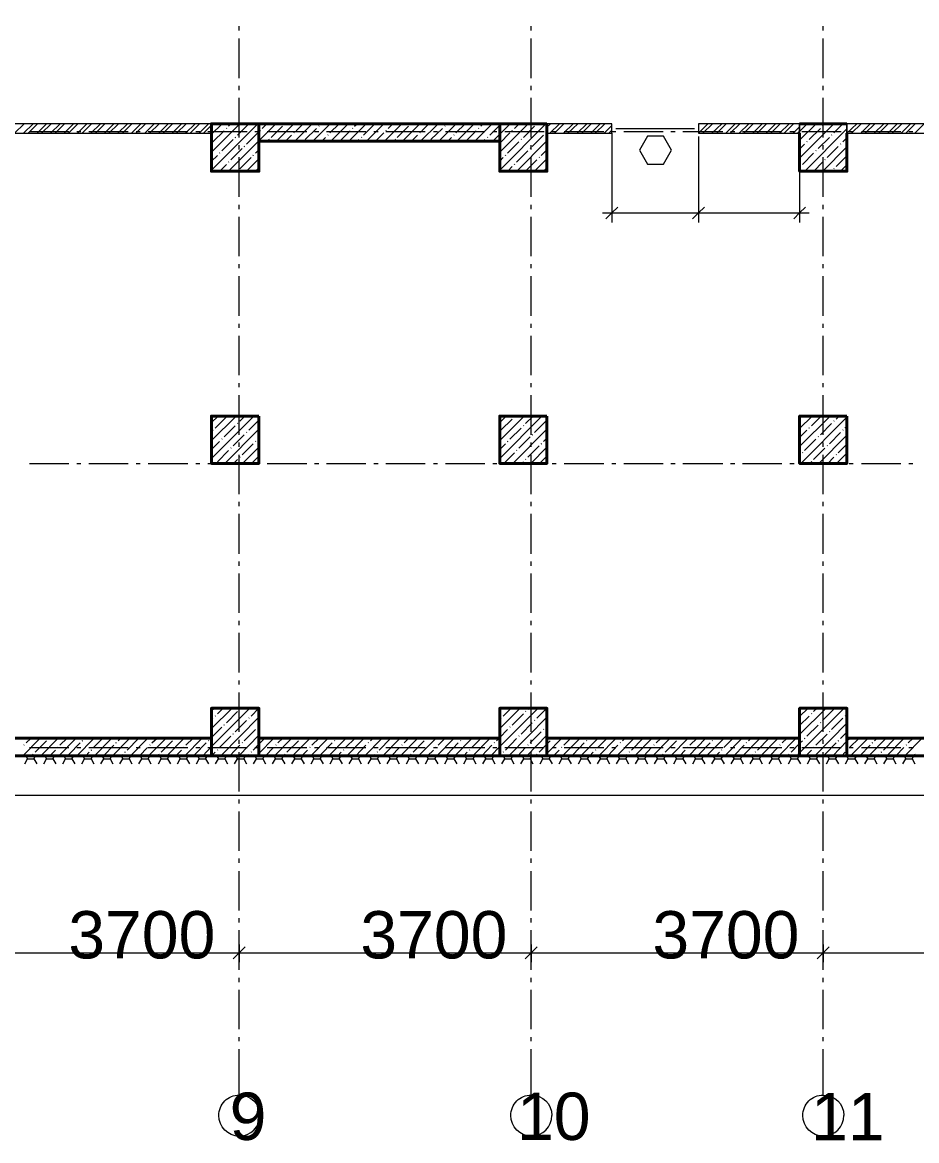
# Model space of a CAD drawing. Header units: millimetres. Extents: x -213547 to 415037, y -3642 to 106956.
# Drawn here: x -183725 to -172386, y 267 to 14438 of the extents above; entities that cross this region are included whole.
import ezdxf

# ---------------------------------------------------------------- set-up
doc = ezdxf.new("R2010")
doc.units = ezdxf.units.MM
doc.styles.get("Standard").update_dxf_attribs({"font": 'arial.ttf'})

msp = doc.modelspace()

# ---------------------------------------------------------------- linework, layer by layer
at = {"lineweight": 9}
for points in [[(-168384.7, 28983), (-168384.7, 29385.5), (-172769.4, 29385.5), (-172769.4, 32867.8), (-207511.6, 32867.8), (-207511.6, 4645.2), (-168384.7, 4645.2), (-168384.7, 5043.4)], [(-180975.2, 14333.7), (-180975.2, 14388.8)], [(-177272.6, 14333.7), (-177272.6, 14388.8)], [(-173570, 14333.7), (-173570, 14388.8)], [(-180975.2, 13732.2), (-180975.2, 14232.1)], [(-177272.6, 13732.2), (-177272.6, 14232.1)], [(-173570, 13732.2), (-173570, 14232.1)], [(-180975.2, 13579.7), (-180975.2, 13634.8)], [(-177272.6, 13579.7), (-177272.6, 13634.8)], [(-173570, 13579.7), (-173570, 13634.8)], [(-180975.2, 12978.1), (-180975.2, 13482.2)], [(-177272.6, 12978.1), (-177272.6, 13482.2)], [(-173570, 12978.1), (-173570, 13482.2)], [(-183826.2, 13033.2), (-183703.4, 13151.8)], [(-183711.8, 13033.2), (-183589, 13151.8)], [(-183652.5, 13033.2), (-183533.9, 13151.8)], [(-183635.6, 13054.4), (-183135.7, 13054.4)], [(-183538.1, 13033.2), (-183419.5, 13151.8)], [(-183483.1, 13033.2), (-183360.2, 13151.8)], [(-183368.7, 13033.2), (-183245.8, 13151.8)], [(-183309.4, 13033.2), (-183190.8, 13151.8)], [(-183195, 13033.2), (-183076.4, 13151.8)], [(-183139.9, 13033.2), (-183021.3, 13151.8)], [(-183034, 13054.4), (-182983.2, 13054.4)], [(-183025.5, 13033.2), (-182906.9, 13151.8)], [(-182966.2, 13033.2), (-182847.6, 13151.8)], [(-182881.5, 13054.4), (-182381.6, 13054.4)], [(-182856.1, 13033.2), (-182733.2, 13151.8)], [(-182796.8, 13033.2), (-182678.2, 13151.8)], [(-182682.4, 13033.2), (-182563.8, 13151.8)], [(-182627.3, 13033.2), (-182504.5, 13151.8)], [(-182512.9, 13033.2), (-182390.1, 13151.8)], [(-182453.6, 13033.2), (-182335, 13151.8)], [(-182339.3, 13033.2), (-182220.6, 13151.8)], [(-182284.2, 13033.2), (-182161.3, 13151.8)], [(-182279.9, 13054.4), (-182229.1, 13054.4)], [(-182169.8, 13033.2), (-182051.2, 13151.8)], [(-182127.4, 13054.4), (-181627.6, 13054.4)], [(-182110.5, 13033.2), (-181991.9, 13151.8)], [(-181996.1, 13033.2), (-181877.5, 13151.8)], [(-181941, 13033.2), (-181822.4, 13151.8)], [(-181826.7, 13033.2), (-181708, 13151.8)], [(-181771.6, 13033.2), (-181648.7, 13151.8)], [(-181657.2, 13033.2), (-181534.4, 13151.8)], [(-181597.9, 13033.2), (-181479.3, 13151.8)], [(-181525.9, 13054.4), (-181475, 13054.4)], [(-181483.5, 13033.2), (-181364.9, 13151.8)], [(-181428.4, 13033.2), (-181326.8, 13134.9)], [(-181373.4, 13054.4), (-180873.5, 13054.4)], [(-181326.8, 13020.5), (-181191.2, 13151.8)], [(-181326.8, 12791.7), (-180966.7, 13151.8)], [(-181326.8, 12563), (-180737.9, 13151.8)], [(-181326.8, 13134.9), (-181305.6, 13151.8)], [(-181309.8, 12923), (-181165.8, 13062.8)], [(-181136.1, 13092.5), (-181131.9, 13096.7)], [(-181110.7, 12550.2), (-180725.2, 12935.8), (-180509.2, 13151.8)], [(-181110.7, 13122.2), (-181081.1, 13151.8)], [(-180996.3, 13007.8), (-180852.3, 13151.8)], [(-180882, 12893.4), (-180737.9, 13037.4)], [(-180776, 13054.4), (-180721, 13054.4)], [(-180708.3, 13062.8), (-180704, 13071.3)], [(-180682.8, 13092.5), (-180623.5, 13151.8)], [(-180619.3, 13054.4), (-180119.4, 13054.4)], [(-180568.5, 12978.1), (-180424.4, 13122.2)], [(-180500.7, 12931.5), (-180280.4, 13151.8)], [(-180394.8, 13151.8), (-180394.8, 13151.8)], [(-180280.4, 13037.4), (-180276.2, 13041.7)], [(-180271.9, 12931.5), (-180051.6, 13151.8)], [(-180255, 13062.8), (-180166, 13151.8)], [(-180140.6, 12952.7), (-179996.6, 13092.5)], [(-180043.2, 12931.5), (-179822.9, 13151.8)], [(-180022, 13054.4), (-179966.9, 13054.4)], [(-179966.9, 13122.2), (-179962.7, 13126.4)], [(-179941.5, 13151.8), (-179937.3, 13151.8)], [(-179869.5, 13054.4), (-179369.6, 13054.4)], [(-179827.1, 13037.4), (-179708.5, 13151.8)], [(-179814.4, 12931.5), (-179594.1, 13151.8)], [(-179700, 12931.5), (-179568.7, 13062.8)], [(-179585.6, 12931.5), (-179365.3, 13151.8)], [(-179539, 13092.5), (-179534.8, 13096.7)], [(-179513.6, 13122.2), (-179479.7, 13151.8)], [(-179399.2, 13007.8), (-179255.2, 13151.8)], [(-179361.1, 12931.5), (-179140.8, 13151.8)], [(-179267.9, 13054.4), (-179212.8, 13054.4)], [(-179246.7, 12931.5), (-179140.8, 13037.4)], [(-179132.3, 12931.5), (-178912.1, 13151.8)], [(-179115.4, 13054.4), (-178615.5, 13054.4)], [(-179111.2, 13062.8), (-179106.9, 13071.3)], [(-179085.7, 13092.5), (-179026.4, 13151.8)], [(-178971.4, 12978.1), (-178827.3, 13122.2)], [(-178903.6, 12931.5), (-178683.3, 13151.8)], [(-178797.7, 13151.8), (-178797.7, 13151.8)], [(-178683.3, 13037.4), (-178679.1, 13041.7)], [(-178674.8, 12931.5), (-178454.5, 13151.8)], [(-178657.9, 13062.8), (-178568.9, 13151.8)], [(-178543.5, 12952.7), (-178399.5, 13092.5)], [(-178513.8, 13054.4), (-178463, 13054.4)], [(-178446.1, 12931.5), (-178225.8, 13151.8)], [(-178369.8, 13122.2), (-178365.6, 13126.4)], [(-178361.3, 13054.4), (-177861.4, 13054.4)], [(-178340.2, 13151.8), (-178340.2, 13151.8)], [(-178230, 13037.4), (-178111.4, 13151.8)], [(-178217.3, 12931.5), (-177997, 13151.8)], [(-178102.9, 12931.5), (-177971.6, 13062.8)], [(-177988.5, 12931.5), (-177768.2, 13151.8)], [(-177941.9, 13092.5), (-177937.7, 13096.7)], [(-177912.3, 13122.2), (-177882.6, 13151.8)], [(-177797.9, 13007.8), (-177670.8, 13134.9), (-177658.1, 13151.8)], [(-177759.8, 12931.5), (-177670.8, 13020.5), (-177539.5, 13151.8)], [(-177759.8, 13054.4), (-177708.9, 13054.4)], [(-177670.8, 12791.7), (-177310.7, 13151.8)], [(-177670.8, 12563), (-177086.2, 13151.8)], [(-177670.8, 12906.1), (-177543.7, 13037.4)], [(-177607.3, 13054.4), (-177107.4, 13054.4)], [(-177514.1, 13062.8), (-177509.8, 13071.3)], [(-177484.4, 13092.5), (-177425.1, 13151.8)], [(-177370, 12978.1), (-177230.2, 13122.2)], [(-177200.6, 13151.8), (-177200.6, 13151.8)], [(-177086.2, 13037.4), (-177082, 13041.7)], [(-177073.5, 13109.4), (-177026.9, 13151.8)], [(-177073.5, 13033.2), (-176251.6, 13033.2), (-176251.6, 13151.8), (-177073.5, 13151.8)], [(-177035.4, 13033.2), (-176912.5, 13151.8)], [(-177005.7, 13054.4), (-176954.9, 13054.4)], [(-176976, 13033.2), (-176857.4, 13151.8)], [(-176861.7, 13033.2), (-176743, 13151.8)], [(-176853.2, 13054.4), (-176353.3, 13054.4)], [(-176806.6, 13033.2), (-176683.7, 13151.8)], [(-176692.2, 13033.2), (-176569.4, 13151.8)], [(-176632.9, 13033.2), (-176514.3, 13151.8)], [(-176518.5, 13033.2), (-176399.9, 13151.8)], [(-176463.4, 13033.2), (-176340.6, 13151.8)], [(-176349.1, 13033.2), (-176251.6, 13130.6)], [(-176289.8, 13033.2), (-176251.6, 13071.3)], [(-176251.6, 13054.4), (-176200.8, 13054.4)], [(-176200.8, 13092.5), (-175201, 13092.5)], [(-176099.1, 13054.4), (-175599.2, 13054.4)], [(-175501.8, 13054.4), (-175446.7, 13054.4)], [(-175349.3, 13054.4), (-174845.2, 13054.4)], [(-175150.2, 13033.2), (-175031.6, 13151.8)], [(-175150.2, 13147.6), (-175145.9, 13151.8)], [(-175095.1, 13033.2), (-174972.3, 13151.8)], [(-174980.7, 13033.2), (-174857.9, 13151.8)], [(-174921.4, 13033.2), (-174802.8, 13151.8)], [(-174807, 13033.2), (-174688.4, 13151.8)], [(-174752, 13033.2), (-174629.1, 13151.8)], [(-174747.7, 13054.4), (-174692.7, 13054.4)], [(-174637.6, 13033.2), (-174514.7, 13151.8)], [(-174595.2, 13054.4), (-174095.3, 13054.4)], [(-174578.3, 13033.2), (-174459.7, 13151.8)], [(-174463.9, 13033.2), (-174345.3, 13151.8)], [(-174408.8, 13033.2), (-174290.2, 13151.8)], [(-174294.4, 13033.2), (-174175.8, 13151.8)], [(-174235.1, 13033.2), (-174116.5, 13151.8)], [(-174125, 13033.2), (-174002.1, 13151.8)], [(-174065.7, 13033.2), (-173947.1, 13151.8)], [(-173993.7, 13054.4), (-173938.6, 13054.4)], [(-173951.3, 13033.2), (-173870.8, 13113.7)], [(-173896.2, 13033.2), (-173870.8, 13058.6)], [(-173870.8, 12944.2), (-173659, 13151.8)], [(-173870.8, 12715.5), (-173434.5, 13151.8)], [(-173870.8, 13151.8), (-173870.8, 13033.2)], [(-173862.3, 13062.8), (-173773.4, 13151.8)], [(-173841.2, 13054.4), (-173341.3, 13054.4)], [(-173803, 12550.2), (-173269.2, 13088.3)], [(-173748, 12952.7), (-173603.9, 13092.5)], [(-173578.5, 13122.2), (-173574.3, 13126.4)], [(-173548.8, 13151.8), (-173544.6, 13151.8)], [(-173434.5, 13037.4), (-173320.1, 13151.8)], [(-173269.2, 13033.2), (-173146.4, 13151.8)], [(-173269.2, 13143.3), (-173260.8, 13151.8)], [(-173269.2, 13033.2), (-173269.2, 13151.8)], [(-173239.6, 13054.4), (-173188.8, 13054.4)], [(-173209.9, 13033.2), (-173091.3, 13151.8)], [(-173095.6, 13033.2), (-172976.9, 13151.8)], [(-173087.1, 13054.4), (-172587.2, 13054.4)], [(-173040.5, 13033.2), (-172917.6, 13151.8)], [(-172926.1, 13033.2), (-172803.2, 13151.8)], [(-172866.8, 13033.2), (-172748.2, 13151.8)], [(-172752.4, 13033.2), (-172633.8, 13151.8)], [(-172697.3, 13033.2), (-172574.5, 13151.8)], [(-172583, 13033.2), (-172464.3, 13151.8)], [(-172523.7, 13033.2), (-172405, 13151.8)], [(-172485.5, 13054.4), (-172434.7, 13054.4)], [(-172409.3, 13033.2), (-172290.7, 13151.8)], [(-181195.4, 12808.7), (-181051.4, 12952.7)], [(-181026, 12978.1), (-181017.5, 12982.4)], [(-180598.1, 12952.7), (-180589.6, 12956.9)], [(-180386.3, 12931.5), (-180310, 13007.8)], [(-179928.8, 12931.5), (-179882.2, 12978.1)], [(-179852.5, 13007.8), (-179848.3, 13012)], [(-179471.3, 12931.5), (-179454.3, 12952.7)], [(-179424.7, 12978.1), (-179420.4, 12982.4)], [(-178996.8, 12952.7), (-178992.5, 12956.9)], [(-178789.2, 12931.5), (-178712.9, 13007.8)], [(-178331.7, 12931.5), (-178285.1, 12978.1)], [(-178255.4, 13007.8), (-178251.2, 13012)], [(-177874.2, 12931.5), (-177857.2, 12952.7)], [(-177827.6, 12978.1), (-177823.3, 12982.4)], [(-177573.4, 12779), (-177429.3, 12923)], [(-177454.8, 12550.2), (-177073.5, 12935.8)], [(-177399.7, 12952.7), (-177395.4, 12956.9)], [(-177259.9, 12863.7), (-177115.8, 13007.8)], [(-176251.6, 13033.2), (-176251.6, 12024.9), (-176251.6, 11902.1)], [(-175150.2, 12990.8), (-175150.2, 12024.9), (-175150.2, 11902.1)], [(-173777.6, 12923), (-173773.4, 12927.3)], [(-173633.6, 12838.3), (-173489.5, 12978.1)], [(-173464.1, 13007.8), (-173459.9, 13012)], [(-173349.7, 12893.4), (-173345.5, 12897.6)], [(-173320.1, 12923), (-173269.2, 12973.9)], [(-181225.1, 12779), (-181220.9, 12783.2)], [(-181081.1, 12694.3), (-180937, 12838.3)], [(-180975.2, 12825.6), (-180975.2, 12880.7)], [(-180911.6, 12863.7), (-180903.1, 12868)], [(-180797.2, 12749.4), (-180793, 12757.8)], [(-180767.6, 12779), (-180725.2, 12821.4)], [(-177598.8, 12749.4), (-177594.6, 12757.8)], [(-177459, 12664.6), (-177315, 12808.7)], [(-177285.3, 12838.3), (-177281.1, 12842.6)], [(-177272.6, 12825.6), (-177272.6, 12880.7)], [(-177145.5, 12749.4), (-177073.5, 12821.4)], [(-173870.8, 12829.8), (-173807.3, 12893.4)], [(-173832.7, 12635), (-173692.9, 12779)], [(-173663.2, 12808.7), (-173659, 12812.9)], [(-173574.3, 12550.2), (-173269.2, 12859.5)], [(-173570, 12825.6), (-173570, 12880.7)], [(-173519.2, 12723.9), (-173379.4, 12863.7)], [(-181326.8, 12677.3), (-181250.5, 12749.4)], [(-181220.9, 12550.2), (-181136.1, 12635)], [(-181110.7, 12664.6), (-181106.5, 12668.9)], [(-180975.2, 12228.3), (-180975.2, 12728.2)], [(-180966.7, 12579.9), (-180822.6, 12723.9)], [(-180882, 12550.2), (-180725.2, 12707)], [(-177670.8, 12677.3), (-177628.4, 12723.9)], [(-177484.4, 12635), (-177480.2, 12643.4)], [(-177344.6, 12550.2), (-177200.6, 12694.3)], [(-177272.6, 12228.3), (-177272.6, 12728.2)], [(-177230.2, 12550.2), (-177073.5, 12707)], [(-177170.9, 12723.9), (-177166.7, 12728.2)], [(-173862.3, 12609.6), (-173858.1, 12613.8)], [(-173688.6, 12550.2), (-173578.5, 12664.6)], [(-173570, 12228.3), (-173570, 12728.2)], [(-173548.8, 12694.3), (-173544.6, 12698.5)], [(-173404.8, 12609.6), (-173269.2, 12745.1)], [(-173349.7, 12550.2), (-173269.2, 12630.7)], [(-180996.3, 12550.2), (-180992.1, 12554.5)], [(-180767.6, 12550.2), (-180725.2, 12592.6)], [(-177569.1, 12550.2), (-177514.1, 12609.6)], [(-177115.8, 12550.2), (-177086.2, 12579.9)], [(-173870.8, 12550.2), (-173870.8, 12024.9), (-173870.8, 11902.1)], [(-173434.5, 12579.9), (-173430.2, 12584.1)], [(-180975.2, 12071.5), (-180975.2, 12126.6)], [(-177272.6, 12071.5), (-177272.6, 12126.6)], [(-173570, 12071.5), (-173570, 12126.6)], [(-180975.2, 11474.2), (-180975.2, 11974.1)], [(-177272.6, 11474.2), (-177272.6, 11974.1)], [(-176370.3, 12024.9), (-175150.2, 12024.9), (-173748, 12024.9)], [(-173570, 11474.2), (-173570, 11974.1)], [(-180975.2, 11321.7), (-180975.2, 11372.5)], [(-177272.6, 11321.7), (-177272.6, 11372.5)], [(-173570, 11321.7), (-173570, 11372.5)], [(-180975.2, 10720.1), (-180975.2, 11220)], [(-177272.6, 10720.1), (-177272.6, 11220)], [(-173570, 10720.1), (-173570, 11220)], [(-180975.2, 10567.6), (-180975.2, 10618.5)], [(-177272.6, 10567.6), (-177272.6, 10618.5)], [(-173570, 10567.6), (-173570, 10618.5)], [(-180975.2, 9966.1), (-180975.2, 10466)], [(-177272.6, 9966.1), (-177272.6, 10466)], [(-173570, 9966.1), (-173570, 10466)], [(-180975.2, 9813.6), (-180975.2, 9864.4)], [(-177272.6, 9813.6), (-177272.6, 9864.4)], [(-173570, 9813.6), (-173570, 9864.4)], [(-180975.2, 9212), (-180975.2, 9711.9)], [(-177272.6, 9212), (-177272.6, 9711.9)], [(-173570, 9212), (-173570, 9711.9)], [(-181326.8, 9368.8), (-181242, 9449.2)], [(-181326.8, 9140), (-181013.3, 9449.2)], [(-181326.8, 8911.2), (-180788.8, 9449.2)], [(-181280.2, 9296.7), (-181136.1, 9440.8)], [(-180996.3, 9356), (-180992.1, 9360.3)], [(-180966.7, 9385.7), (-180903.1, 9449.2)], [(-180852.3, 9271.3), (-180725.2, 9398.4)], [(-177670.8, 9368.8), (-177590.3, 9449.2)], [(-177670.8, 9140), (-177361.6, 9449.2)], [(-177670.8, 8911.2), (-177137, 9449.2)], [(-177658.1, 9271.3), (-177514.1, 9411.1)], [(-177484.4, 9440.8), (-177480.2, 9445)], [(-177344.6, 9356), (-177247.2, 9449.2)], [(-177230.2, 9241.7), (-177086.2, 9385.7)], [(-173870.8, 9292.5), (-173709.8, 9449.2)], [(-173870.8, 9063.7), (-173481.1, 9449.2)], [(-173862.3, 9411.1), (-173858.1, 9419.6)], [(-173853.9, 8847.7), (-173269.2, 9436.5)], [(-173832.7, 9440.8), (-173824.2, 9449.2)], [(-173718.3, 9326.4), (-173595.4, 9449.2)], [(-173603.9, 9212), (-173464.1, 9356)], [(-173434.5, 9385.7), (-173430.2, 9389.9)], [(-173404.8, 9411.1), (-173366.7, 9449.2)], [(-181309.8, 9271.3), (-181305.6, 9275.6)], [(-181165.8, 9186.6), (-181026, 9326.4)], [(-181157.3, 8847.7), (-180725.2, 9284)], [(-181051.4, 9072.2), (-180911.6, 9212)], [(-180882, 9241.7), (-180877.7, 9245.9)], [(-177543.7, 9156.9), (-177399.7, 9296.7)], [(-177505.6, 8847.7), (-177073.5, 9284)], [(-177370, 9326.4), (-177365.8, 9330.6)], [(-177259.9, 9212), (-177251.4, 9216.2)], [(-173870.8, 9178.1), (-173777.6, 9271.3)], [(-173748, 9296.7), (-173743.7, 9305.2)], [(-173489.5, 9097.6), (-173349.7, 9241.7)], [(-173320.1, 9271.3), (-173315.8, 9275.6)], [(-173290.4, 9296.7), (-173269.2, 9322.2)], [(-181326.8, 9025.6), (-181225.1, 9127.3)], [(-181195.4, 9156.9), (-181191.2, 9161.2)], [(-180975.2, 9059.5), (-180975.2, 9114.6)], [(-180937, 8957.8), (-180797.2, 9097.6)], [(-180767.6, 9127.3), (-180763.3, 9131.5)], [(-180737.9, 9156.9), (-180725.2, 9169.6)], [(-177670.8, 9025.6), (-177598.8, 9097.6)], [(-177573.4, 9127.3), (-177564.9, 9131.5)], [(-177429.3, 9042.6), (-177285.3, 9186.6)], [(-177315, 8928.2), (-177170.9, 9072.2)], [(-177272.6, 9059.5), (-177272.6, 9114.6)], [(-177145.5, 9097.6), (-177137, 9101.9)], [(-177115.8, 9127.3), (-177073.5, 9169.6)], [(-173807.3, 9012.9), (-173663.2, 9156.9)], [(-173633.6, 9186.6), (-173629.3, 9190.8)], [(-173625.1, 8847.7), (-173269.2, 9207.8)], [(-173570, 9059.5), (-173570, 9114.6)], [(-173519.2, 9072.2), (-173515, 9076.4)], [(-173379.4, 8983.2), (-173269.2, 9093.4)], [(-181250.5, 8868.9), (-181110.7, 9012.9)], [(-181081.1, 9042.6), (-181076.8, 9046.8)], [(-180975.2, 8457.9), (-180975.2, 8957.8)], [(-180966.7, 8928.2), (-180962.4, 8932.4)], [(-180932.8, 8847.7), (-180725.2, 9055.3)], [(-180818.4, 8847.7), (-180725.2, 8940.9)], [(-177620, 8847.7), (-177484.4, 8983.2)], [(-177459, 9012.9), (-177454.8, 9017.1)], [(-177276.8, 8847.7), (-177073.5, 9055.3)], [(-177272.6, 8457.9), (-177272.6, 8957.8)], [(-177166.7, 8847.7), (-177073.5, 8940.9)], [(-173870.8, 8949.4), (-173862.3, 8957.8)], [(-173832.7, 8983.2), (-173828.4, 8987.5)], [(-173692.9, 8898.5), (-173548.8, 9042.6)], [(-173570, 8457.9), (-173570, 8957.8)], [(-173510.7, 8847.7), (-173434.5, 8928.2)], [(-173404.8, 8957.8), (-173400.6, 8962.1)], [(-173400.6, 8847.7), (-173269.2, 8979)], [(-183635.6, 8847.7), (-183135.7, 8847.7)], [(-183034, 8847.7), (-182983.2, 8847.7)], [(-182881.5, 8847.7), (-182381.6, 8847.7)], [(-182279.9, 8847.7), (-182229.1, 8847.7)], [(-182127.4, 8847.7), (-181627.6, 8847.7)], [(-181525.9, 8847.7), (-181475, 8847.7)], [(-181373.4, 8847.7), (-180873.5, 8847.7)], [(-181047.2, 8847.7), (-180996.3, 8898.5)], [(-180776, 8847.7), (-180721, 8847.7)], [(-180619.3, 8847.7), (-180119.4, 8847.7)], [(-180022, 8847.7), (-179966.9, 8847.7)], [(-179869.5, 8847.7), (-179369.6, 8847.7)], [(-179267.9, 8847.7), (-179212.8, 8847.7)], [(-179115.4, 8847.7), (-178615.5, 8847.7)], [(-178513.8, 8847.7), (-178463, 8847.7)], [(-178361.3, 8847.7), (-177861.4, 8847.7)], [(-177759.8, 8847.7), (-177708.9, 8847.7)], [(-177607.3, 8847.7), (-177107.4, 8847.7)], [(-177391.2, 8847.7), (-177370, 8868.9)], [(-177344.6, 8898.5), (-177340.4, 8902.8)], [(-177005.7, 8847.7), (-176954.9, 8847.7)], [(-176853.2, 8847.7), (-176353.3, 8847.7)], [(-176251.6, 8847.7), (-176200.8, 8847.7)], [(-176099.1, 8847.7), (-175599.2, 8847.7)], [(-175501.8, 8847.7), (-175446.7, 8847.7)], [(-175349.3, 8847.7), (-174845.2, 8847.7)], [(-174747.7, 8847.7), (-174692.7, 8847.7)], [(-174595.2, 8847.7), (-174095.3, 8847.7)], [(-173993.7, 8847.7), (-173938.6, 8847.7)], [(-173841.2, 8847.7), (-173341.3, 8847.7)], [(-173718.3, 8868.9), (-173714.1, 8877.3)], [(-173239.6, 8847.7), (-173188.8, 8847.7)], [(-173087.1, 8847.7), (-172587.2, 8847.7)], [(-172485.5, 8847.7), (-172434.7, 8847.7)], [(-180975.2, 8305.4), (-180975.2, 8360.5)], [(-177272.6, 8305.4), (-177272.6, 8360.5)], [(-173570, 8305.4), (-173570, 8360.5)], [(-180975.2, 7703.9), (-180975.2, 8208)], [(-177272.6, 7703.9), (-177272.6, 8208)], [(-173570, 7703.9), (-173570, 8208)], [(-180975.2, 7551.4), (-180975.2, 7606.4)], [(-177272.6, 7551.4), (-177272.6, 7606.4)], [(-173570, 7551.4), (-173570, 7606.4)], [(-180975.2, 6954), (-180975.2, 7453.9)], [(-177272.6, 6954), (-177272.6, 7453.9)], [(-173570, 6954), (-173570, 7453.9)], [(-180975.2, 6797.3), (-180975.2, 6852.4)], [(-177272.6, 6797.3), (-177272.6, 6852.4)], [(-173570, 6797.3), (-173570, 6852.4)], [(-180975.2, 6200), (-180975.2, 6699.9)], [(-177272.6, 6200), (-177272.6, 6699.9)], [(-173570, 6200), (-173570, 6699.9)], [(-180975.2, 6047.5), (-180975.2, 6098.3)], [(-177272.6, 6047.5), (-177272.6, 6098.3)], [(-173570, 6047.5), (-173570, 6098.3)], [(-180975.2, 5445.9), (-180975.2, 5945.8)], [(-177272.6, 5445.9), (-177272.6, 5945.8)], [(-173570, 5445.9), (-173570, 5945.8)], [(-181436.9, 5145.1), (-181326.8, 5259.5), (-180839.6, 5746.7)], [(-181326.8, 5717), (-181292.9, 5746.7)], [(-181326.8, 5488.3), (-181064.1, 5746.7)], [(-181250.5, 5674.7), (-181178.5, 5746.7)], [(-181136.1, 5560.3), (-180996.3, 5704.3)], [(-180966.7, 5734), (-180962.4, 5738.2)], [(-180822.6, 5645), (-180725.2, 5746.7)], [(-177785.2, 5145.1), (-177670.8, 5259.5), (-177183.6, 5746.7)], [(-177670.8, 5717), (-177641.2, 5746.7)], [(-177670.8, 5488.3), (-177412.4, 5746.7)], [(-177628.4, 5645), (-177526.8, 5746.7)], [(-177514.1, 5530.6), (-177370, 5674.7)], [(-177344.6, 5704.3), (-177340.4, 5708.6)], [(-177315, 5734), (-177298, 5746.7)], [(-177200.6, 5619.6), (-177073.5, 5746.7)], [(-173904.7, 5145.1), (-173870.8, 5183.2), (-173303.1, 5746.7)], [(-173870.8, 5640.8), (-173760.7, 5746.7)], [(-173870.8, 5412), (-173531.9, 5746.7)], [(-173718.3, 5674.7), (-173714.1, 5678.9)], [(-173692.9, 5704.3), (-173646.3, 5746.7)], [(-173578.5, 5589.9), (-173434.5, 5734)], [(-181326.8, 5602.6), (-181309.8, 5619.6)], [(-181280.2, 5645), (-181275.9, 5649.2)], [(-181208.2, 5145.1), (-180725.2, 5632.3)], [(-181165.8, 5530.6), (-181161.6, 5539.1)], [(-181026, 5445.9), (-180882, 5589.9)], [(-180852.3, 5619.6), (-180848.1, 5623.8)], [(-177658.1, 5619.6), (-177653.9, 5623.8)], [(-177556.4, 5145.1), (-177073.5, 5632.3)], [(-177399.7, 5416.2), (-177259.9, 5560.3)], [(-177230.2, 5589.9), (-177226, 5594.2)], [(-173870.8, 5526.4), (-173748, 5645)], [(-173777.6, 5390.8), (-173633.6, 5530.6)], [(-173675.9, 5145.1), (-173269.2, 5556)], [(-173603.9, 5560.3), (-173599.7, 5564.5)], [(-173464.1, 5475.6), (-173320.1, 5619.6)], [(-173290.4, 5645), (-173286.2, 5649.2)], [(-181326.8, 5373.9), (-181195.4, 5505.2)], [(-181225.1, 5246.8), (-181081.1, 5390.8)], [(-181051.4, 5416.2), (-181047.2, 5424.7)], [(-180979.4, 5145.1), (-180725.2, 5403.5)], [(-180911.6, 5331.5), (-180767.6, 5475.6)], [(-180737.9, 5505.2), (-180733.7, 5509.4)], [(-177670.8, 5373.9), (-177573.4, 5475.6)], [(-177543.7, 5505.2), (-177539.5, 5509.4)], [(-177429.3, 5390.8), (-177425.1, 5395.1)], [(-177327.7, 5145.1), (-177073.5, 5403.5)], [(-177285.3, 5306.1), (-177145.5, 5445.9)], [(-177115.8, 5475.6), (-177111.6, 5479.8)], [(-177086.2, 5505.2), (-177073.5, 5517.9)], [(-173663.2, 5276.4), (-173519.2, 5416.2)], [(-173489.5, 5445.9), (-173485.3, 5450.1)], [(-173349.7, 5361.2), (-173269.2, 5441.7)], [(-183720.3, 5145.1), (-183500, 5365.4)], [(-183707.6, 5276.4), (-183703.4, 5280.7)], [(-183677.9, 5306.1), (-183614.4, 5365.4)], [(-183635.6, 5246.8), (-183135.7, 5246.8)], [(-183563.6, 5191.7), (-183419.5, 5331.5)], [(-183491.5, 5145.1), (-183271.3, 5365.4)], [(-183394.1, 5361.2), (-183385.6, 5365.4)], [(-183279.7, 5246.8), (-183275.5, 5251)], [(-183262.8, 5145.1), (-183042.5, 5365.4)], [(-183250.1, 5276.4), (-183156.9, 5365.4)], [(-183135.7, 5162.1), (-182991.7, 5306.1)], [(-183034, 5145.1), (-182813.7, 5365.4)], [(-183034, 5246.8), (-182983.2, 5246.8)], [(-182966.2, 5331.5), (-182957.8, 5335.8)], [(-182936.6, 5361.2), (-182928.1, 5365.4)], [(-182881.5, 5246.8), (-182381.6, 5246.8)], [(-182822.2, 5246.8), (-182703.6, 5365.4)], [(-182809.5, 5145.1), (-182589.2, 5365.4)], [(-182695.1, 5145.1), (-182563.8, 5276.4)], [(-182580.7, 5145.1), (-182360.4, 5365.4)], [(-182538.4, 5306.1), (-182529.9, 5310.3)], [(-182508.7, 5331.5), (-182474.8, 5365.4)], [(-182394.3, 5217.1), (-182250.3, 5361.2)], [(-182352, 5145.1), (-182131.7, 5365.4)], [(-182279.9, 5246.8), (-182229.1, 5246.8)], [(-182237.6, 5145.1), (-182135.9, 5246.8)], [(-182127.4, 5246.8), (-181627.6, 5246.8)], [(-182123.2, 5145.1), (-181902.9, 5365.4)], [(-182106.3, 5276.4), (-182102, 5280.7)], [(-182080.8, 5306.1), (-182017.3, 5365.4)], [(-181966.5, 5191.7), (-181822.4, 5331.5)], [(-181894.4, 5145.1), (-181674.2, 5365.4)], [(-181792.8, 5361.2), (-181788.5, 5365.4)], [(-181678.4, 5246.8), (-181674.2, 5251)], [(-181665.7, 5145.1), (-181445.4, 5365.4)], [(-181653, 5276.4), (-181559.8, 5365.4)], [(-181538.6, 5162.1), (-181394.6, 5306.1)], [(-181525.9, 5246.8), (-181475, 5246.8)], [(-181373.4, 5246.8), (-180873.5, 5246.8)], [(-181364.9, 5331.5), (-181360.7, 5335.8)], [(-181339.5, 5361.2), (-181331, 5365.4)], [(-181093.8, 5145.1), (-180966.7, 5276.4)], [(-180975.2, 5293.4), (-180975.2, 5344.2)], [(-180937, 5306.1), (-180932.8, 5310.3)], [(-180797.2, 5217.1), (-180725.2, 5289.2), (-180653.2, 5361.2)], [(-180776, 5246.8), (-180721, 5246.8)], [(-180754.9, 5145.1), (-180725.2, 5174.8), (-180534.6, 5365.4)], [(-180640.5, 5145.1), (-180538.8, 5246.8)], [(-180619.3, 5246.8), (-180119.4, 5246.8)], [(-180526.1, 5145.1), (-180305.8, 5365.4)], [(-180509.2, 5276.4), (-180504.9, 5280.7)], [(-180483.7, 5306.1), (-180420.2, 5365.4)], [(-180369.4, 5191.7), (-180225.3, 5331.5)], [(-180297.3, 5145.1), (-180077.1, 5365.4)], [(-180195.7, 5361.2), (-180191.4, 5365.4)], [(-180081.3, 5246.8), (-180077.1, 5251)], [(-180068.6, 5145.1), (-179848.3, 5365.4)], [(-180055.9, 5276.4), (-179962.7, 5365.4)], [(-180022, 5246.8), (-179966.9, 5246.8)], [(-179941.5, 5162.1), (-179797.5, 5306.1)], [(-179869.5, 5246.8), (-179369.6, 5246.8)], [(-179839.8, 5145.1), (-179619.5, 5365.4)], [(-179767.8, 5331.5), (-179763.6, 5335.8)], [(-179738.1, 5361.2), (-179733.9, 5365.4)], [(-179628, 5246.8), (-179505.1, 5365.4)], [(-179611.1, 5145.1), (-179390.8, 5365.4)], [(-179496.7, 5145.1), (-179369.6, 5276.4)], [(-179382.3, 5145.1), (-179162, 5365.4)], [(-179339.9, 5306.1), (-179335.7, 5310.3)], [(-179310.3, 5331.5), (-179276.4, 5365.4)], [(-179267.9, 5246.8), (-179212.8, 5246.8)], [(-179200.1, 5217.1), (-179056.1, 5361.2)], [(-179153.5, 5145.1), (-178933.2, 5365.4)], [(-179115.4, 5246.8), (-178615.5, 5246.8)], [(-179043.4, 5145.1), (-178941.7, 5246.8)], [(-178929, 5145.1), (-178708.7, 5365.4)], [(-178912.1, 5276.4), (-178907.8, 5280.7)], [(-178882.4, 5306.1), (-178823.1, 5365.4)], [(-178768, 5191.7), (-178628.2, 5331.5)], [(-178700.2, 5145.1), (-178479.9, 5365.4)], [(-178598.6, 5361.2), (-178594.3, 5365.4)], [(-178513.8, 5246.8), (-178463, 5246.8)], [(-178484.2, 5246.8), (-178479.9, 5251)], [(-178471.5, 5145.1), (-178251.2, 5365.4)], [(-178454.5, 5276.4), (-178365.6, 5365.4)], [(-178361.3, 5246.8), (-177861.4, 5246.8)], [(-178340.2, 5162.1), (-178200.4, 5306.1)], [(-178242.7, 5145.1), (-178022.4, 5365.4)], [(-178170.7, 5331.5), (-178166.5, 5335.8)], [(-178141, 5361.2), (-178136.8, 5365.4)], [(-178026.7, 5246.8), (-177908, 5365.4)], [(-178014, 5145.1), (-177793.7, 5365.4)], [(-177899.6, 5145.1), (-177772.5, 5276.4)], [(-177759.8, 5246.8), (-177708.9, 5246.8)], [(-177742.8, 5306.1), (-177738.6, 5310.3)], [(-177713.2, 5331.5), (-177679.3, 5365.4)], [(-177607.3, 5246.8), (-177107.4, 5246.8)], [(-177598.8, 5217.1), (-177459, 5361.2)], [(-177442, 5145.1), (-177344.6, 5246.8)], [(-177315, 5276.4), (-177310.7, 5280.7)], [(-177272.6, 5293.4), (-177272.6, 5344.2)], [(-177170.9, 5191.7), (-177073.5, 5289.2), (-177031.1, 5331.5)], [(-177103.1, 5145.1), (-177073.5, 5174.8), (-176882.8, 5365.4)], [(-177005.7, 5246.8), (-176954.9, 5246.8)], [(-177001.5, 5361.2), (-176997.2, 5365.4)], [(-176887.1, 5246.8), (-176882.8, 5251)], [(-176874.4, 5145.1), (-176654.1, 5365.4)], [(-176857.4, 5276.4), (-176768.5, 5365.4)], [(-176853.2, 5246.8), (-176353.3, 5246.8)], [(-176743, 5162.1), (-176603.2, 5306.1)], [(-176645.6, 5145.1), (-176425.3, 5365.4)], [(-176573.6, 5331.5), (-176569.4, 5335.8)], [(-176543.9, 5361.2), (-176539.7, 5365.4)], [(-176429.6, 5246.8), (-176310.9, 5365.4)], [(-176416.9, 5145.1), (-176196.6, 5365.4)], [(-176302.5, 5145.1), (-176175.4, 5276.4)], [(-176251.6, 5246.8), (-176200.8, 5246.8)], [(-176188.1, 5145.1), (-175967.8, 5365.4)], [(-176145.7, 5306.1), (-176141.5, 5310.3)], [(-176116.1, 5331.5), (-176082.2, 5365.4)], [(-176099.1, 5246.8), (-175599.2, 5246.8)], [(-176001.7, 5217.1), (-175857.7, 5361.2)], [(-175959.3, 5145.1), (-175739, 5365.4)], [(-175844.9, 5145.1), (-175747.5, 5246.8)], [(-175730.6, 5145.1), (-175510.3, 5365.4)], [(-175717.9, 5276.4), (-175713.6, 5280.7)], [(-175688.2, 5306.1), (-175624.7, 5365.4)], [(-175573.8, 5191.7), (-175429.8, 5331.5)], [(-175501.8, 5145.1), (-175281.5, 5365.4)], [(-175501.8, 5246.8), (-175446.7, 5246.8)], [(-175404.4, 5361.2), (-175400.1, 5365.4)], [(-175349.3, 5246.8), (-174845.2, 5246.8)], [(-175290, 5246.8), (-175285.7, 5251)], [(-175273, 5145.1), (-175057, 5365.4)], [(-175260.3, 5276.4), (-175167.1, 5365.4)], [(-175145.9, 5162.1), (-175001.9, 5306.1)], [(-175048.5, 5145.1), (-174828.2, 5365.4)], [(-174976.5, 5331.5), (-174972.3, 5335.8)], [(-174946.8, 5361.2), (-174942.6, 5365.4)], [(-174832.5, 5246.8), (-174713.8, 5365.4)], [(-174819.7, 5145.1), (-174599.5, 5365.4)], [(-174747.7, 5246.8), (-174692.7, 5246.8)], [(-174705.4, 5145.1), (-174574, 5276.4)], [(-174595.2, 5246.8), (-174095.3, 5246.8)], [(-174591, 5145.1), (-174370.7, 5365.4)], [(-174548.6, 5306.1), (-174544.4, 5310.3)], [(-174519, 5331.5), (-174485.1, 5365.4)], [(-174404.6, 5217.1), (-174260.6, 5361.2)], [(-174362.2, 5145.1), (-174141.9, 5365.4)], [(-174247.8, 5145.1), (-174146.2, 5246.8)], [(-174133.5, 5145.1), (-173913.2, 5365.4)], [(-174120.8, 5276.4), (-174116.5, 5280.7)], [(-174091.1, 5306.1), (-174027.6, 5365.4)], [(-173993.7, 5246.8), (-173938.6, 5246.8)], [(-173976.7, 5191.7), (-173870.8, 5297.6), (-173832.7, 5331.5)], [(-173841.2, 5246.8), (-173341.3, 5246.8)], [(-173807.3, 5361.2), (-173798.8, 5365.4)], [(-173692.9, 5246.8), (-173688.6, 5251)], [(-173570, 5293.4), (-173570, 5344.2)], [(-173548.8, 5162.1), (-173404.8, 5306.1)], [(-173447.2, 5145.1), (-173269.2, 5327.3), (-173226.9, 5365.4)], [(-173379.4, 5331.5), (-173370.9, 5335.8)], [(-173239.6, 5246.8), (-173188.8, 5246.8)], [(-173235.4, 5246.8), (-173116.7, 5365.4)], [(-173222.6, 5145.1), (-173002.4, 5365.4)], [(-173108.3, 5145.1), (-172976.9, 5276.4)], [(-173087.1, 5246.8), (-172587.2, 5246.8)], [(-172993.9, 5145.1), (-172773.6, 5365.4)], [(-172951.5, 5306.1), (-172943, 5310.3)], [(-172921.9, 5331.5), (-172888, 5365.4)], [(-172807.5, 5217.1), (-172663.4, 5361.2)], [(-172765.1, 5145.1), (-172544.8, 5365.4)], [(-172650.7, 5145.1), (-172549.1, 5246.8)], [(-172536.4, 5145.1), (-172316.1, 5365.4)], [(-172519.4, 5276.4), (-172515.2, 5280.7)], [(-172494, 5306.1), (-172430.5, 5365.4)], [(-172485.5, 5246.8), (-172434.7, 5246.8)], [(-183694.9, 5043.4), (-183661, 5107)], [(-183682.2, 5145.1), (-183661, 5107), (-183580.5, 5107), (-183542.4, 5043.4)], [(-183593.2, 5162.1), (-183589, 5166.3)], [(-183580.5, 5107), (-183559.3, 5145.1)], [(-183453.4, 5043.4), (-183419.5, 5107)], [(-183440.7, 5145.1), (-183419.5, 5107), (-183339, 5107), (-183300.9, 5043.4)], [(-183377.2, 5145.1), (-183305.1, 5217.1)], [(-183339, 5107), (-183317.9, 5145.1)], [(-183211.9, 5043.4), (-183178.1, 5107)], [(-183199.2, 5145.1), (-183178.1, 5107), (-183097.6, 5107), (-183059.4, 5043.4)], [(-183097.6, 5107), (-183072.1, 5145.1)], [(-182970.5, 5043.4), (-182936.6, 5107)], [(-182957.8, 5145.1), (-182936.6, 5107), (-182851.9, 5107), (-182818, 5043.4)], [(-182919.6, 5145.1), (-182877.3, 5191.7)], [(-182851.9, 5217.1), (-182843.4, 5221.4)], [(-182851.9, 5107), (-182830.7, 5145.1)], [(-182729, 5043.4), (-182690.9, 5107)], [(-182716.3, 5145.1), (-182690.9, 5107), (-182610.4, 5107), (-182576.5, 5043.4)], [(-182610.4, 5107), (-182589.2, 5145.1)], [(-182487.5, 5043.4), (-182449.4, 5107)], [(-182470.6, 5145.1), (-182449.4, 5107), (-182368.9, 5107), (-182335, 5043.4)], [(-182466.3, 5145.1), (-182449.4, 5162.1)], [(-182424, 5191.7), (-182415.5, 5196)], [(-182368.9, 5107), (-182347.7, 5145.1)], [(-182246.1, 5043.4), (-182207.9, 5107)], [(-182229.1, 5145.1), (-182207.9, 5107), (-182127.4, 5107), (-182093.6, 5043.4)], [(-182127.4, 5107), (-182106.3, 5145.1)], [(-182000.4, 5043.4), (-181966.5, 5107)], [(-181996.1, 5162.1), (-181987.6, 5166.3)], [(-181987.6, 5145.1), (-181966.5, 5107), (-181886, 5107), (-181847.8, 5043.4)], [(-181886, 5107), (-181864.8, 5145.1)], [(-181780.1, 5145.1), (-181708, 5217.1)], [(-181758.9, 5043.4), (-181725, 5107)], [(-181746.2, 5145.1), (-181725, 5107), (-181644.5, 5107), (-181606.4, 5043.4)], [(-181644.5, 5107), (-181623.3, 5145.1)], [(-181517.4, 5043.4), (-181483.5, 5107)], [(-181504.7, 5145.1), (-181483.5, 5107), (-181403, 5107), (-181364.9, 5043.4)], [(-181403, 5107), (-181377.6, 5145.1)], [(-181322.5, 5145.1), (-181280.2, 5191.7)], [(-181275.9, 5043.4), (-181237.8, 5107)], [(-181263.2, 5145.1), (-181237.8, 5107), (-181157.3, 5107), (-181123.4, 5043.4)], [(-181250.5, 5217.1), (-181246.3, 5221.4)], [(-181157.3, 5107), (-181136.1, 5145.1)], [(-181034.5, 5043.4), (-180996.3, 5107)], [(-181017.5, 5145.1), (-180996.3, 5107), (-180915.8, 5107), (-180882, 5043.4)], [(-180975.2, 4691.8), (-180975.2, 5191.7)], [(-180915.8, 5107), (-180894.7, 5145.1)], [(-180869.2, 5145.1), (-180852.3, 5162.1)], [(-180822.6, 5191.7), (-180818.4, 5196)], [(-180793, 5043.4), (-180754.9, 5107)], [(-180776, 5145.1), (-180754.9, 5107), (-180674.4, 5107), (-180640.5, 5043.4)], [(-180674.4, 5107), (-180653.2, 5145.1)], [(-180551.5, 5043.4), (-180513.4, 5107)], [(-180534.6, 5145.1), (-180513.4, 5107), (-180432.9, 5107), (-180394.8, 5043.4)], [(-180432.9, 5107), (-180411.7, 5145.1)], [(-180394.8, 5162.1), (-180390.5, 5166.3)], [(-180305.8, 5043.4), (-180271.9, 5107)], [(-180293.1, 5145.1), (-180271.9, 5107), (-180191.4, 5107), (-180153.3, 5043.4)], [(-180191.4, 5107), (-180170.3, 5145.1)], [(-180183, 5145.1), (-180110.9, 5217.1)], [(-180064.3, 5043.4), (-180030.5, 5107)], [(-180051.6, 5145.1), (-180030.5, 5107), (-179950, 5107), (-179911.8, 5043.4)], [(-179950, 5107), (-179928.8, 5145.1)], [(-179822.9, 5043.4), (-179789, 5107)], [(-179810.2, 5145.1), (-179789, 5107), (-179708.5, 5107), (-179670.4, 5043.4)], [(-179725.4, 5145.1), (-179683.1, 5191.7)], [(-179708.5, 5107), (-179683.1, 5145.1)], [(-179653.4, 5217.1), (-179649.2, 5221.4)], [(-179581.4, 5043.4), (-179543.3, 5107)], [(-179568.7, 5145.1), (-179543.3, 5107), (-179462.8, 5107), (-179428.9, 5043.4)], [(-179462.8, 5107), (-179441.6, 5145.1)], [(-179339.9, 5043.4), (-179301.8, 5107)], [(-179323, 5145.1), (-179301.8, 5107), (-179221.3, 5107), (-179187.4, 5043.4)], [(-179267.9, 5145.1), (-179255.2, 5162.1)], [(-179225.5, 5191.7), (-179221.3, 5196)], [(-179221.3, 5107), (-179200.1, 5145.1)], [(-179098.5, 5043.4), (-179060.3, 5107)], [(-179081.5, 5145.1), (-179060.3, 5107), (-178979.8, 5107), (-178945.9, 5043.4)], [(-178979.8, 5107), (-178958.7, 5145.1)], [(-178852.7, 5043.4), (-178818.9, 5107)], [(-178840, 5145.1), (-178818.9, 5107), (-178738.4, 5107), (-178700.2, 5043.4)], [(-178797.7, 5162.1), (-178793.4, 5166.3)], [(-178738.4, 5107), (-178717.2, 5145.1)], [(-178611.3, 5043.4), (-178577.4, 5107)], [(-178598.6, 5145.1), (-178577.4, 5107), (-178496.9, 5107), (-178458.8, 5043.4)], [(-178585.9, 5145.1), (-178513.8, 5217.1)], [(-178496.9, 5107), (-178475.7, 5145.1)], [(-178369.8, 5043.4), (-178335.9, 5107)], [(-178357.1, 5145.1), (-178335.9, 5107), (-178255.4, 5107), (-178217.3, 5043.4)], [(-178255.4, 5107), (-178230, 5145.1)], [(-178128.3, 5145.1), (-178086, 5191.7)], [(-178128.3, 5043.4), (-178094.4, 5107)], [(-178115.6, 5145.1), (-178094.4, 5107), (-178009.7, 5107), (-177975.8, 5043.4)], [(-178056.3, 5217.1), (-178052.1, 5221.4)], [(-178009.7, 5107), (-177988.5, 5145.1)], [(-177886.9, 5043.4), (-177848.7, 5107)], [(-177874.2, 5145.1), (-177848.7, 5107), (-177768.2, 5107), (-177734.4, 5043.4)], [(-177768.2, 5107), (-177747.1, 5145.1)], [(-177670.8, 5145.1), (-177658.1, 5162.1)], [(-177645.4, 5043.4), (-177607.3, 5107)], [(-177628.4, 5191.7), (-177624.2, 5196)], [(-177628.4, 5145.1), (-177607.3, 5107), (-177526.8, 5107), (-177492.9, 5043.4)], [(-177526.8, 5107), (-177505.6, 5145.1)], [(-177403.9, 5043.4), (-177365.8, 5107)], [(-177387, 5145.1), (-177365.8, 5107), (-177285.3, 5107), (-177251.4, 5043.4)], [(-177285.3, 5107), (-177264.1, 5145.1)], [(-177272.6, 4691.8), (-177272.6, 5191.7)], [(-177200.6, 5162.1), (-177196.3, 5166.3)], [(-177158.2, 5043.4), (-177124.3, 5107)], [(-177145.5, 5145.1), (-177124.3, 5107), (-177043.8, 5107), (-177005.7, 5043.4)], [(-177043.8, 5107), (-177022.6, 5145.1)], [(-176988.8, 5145.1), (-176916.7, 5217.1)], [(-176916.7, 5043.4), (-176882.8, 5107)], [(-176904, 5145.1), (-176882.8, 5107), (-176802.4, 5107), (-176764.2, 5043.4)], [(-176802.4, 5107), (-176781.2, 5145.1)], [(-176675.3, 5043.4), (-176641.4, 5107)], [(-176662.6, 5145.1), (-176641.4, 5107), (-176560.9, 5107), (-176522.8, 5043.4)], [(-176560.9, 5107), (-176535.5, 5145.1)], [(-176531.2, 5145.1), (-176488.9, 5191.7)], [(-176459.2, 5217.1), (-176455, 5221.4)], [(-176433.8, 5043.4), (-176395.7, 5107)], [(-176421.1, 5145.1), (-176395.7, 5107), (-176315.2, 5107), (-176281.3, 5043.4)], [(-176315.2, 5107), (-176294, 5145.1)], [(-176192.3, 5043.4), (-176154.2, 5107)], [(-176175.4, 5145.1), (-176154.2, 5107), (-176073.7, 5107), (-176039.8, 5043.4)], [(-176073.7, 5145.1), (-176061, 5162.1)], [(-176073.7, 5107), (-176052.5, 5145.1)], [(-176031.3, 5191.7), (-176027.1, 5196)], [(-175950.9, 5043.4), (-175912.7, 5107)], [(-175933.9, 5145.1), (-175912.7, 5107), (-175832.2, 5107), (-175798.3, 5043.4)], [(-175832.2, 5107), (-175811.1, 5145.1)], [(-175709.4, 5043.4), (-175671.3, 5107)], [(-175692.4, 5145.1), (-175671.3, 5107), (-175590.8, 5107), (-175552.6, 5043.4)], [(-175603.5, 5162.1), (-175599.2, 5166.3)], [(-175590.8, 5107), (-175569.6, 5145.1)], [(-175463.7, 5043.4), (-175429.8, 5107)], [(-175451, 5145.1), (-175429.8, 5107), (-175349.3, 5107), (-175311.2, 5043.4)], [(-175387.4, 5145.1), (-175319.6, 5217.1)], [(-175349.3, 5107), (-175328.1, 5145.1)], [(-175222.2, 5043.4), (-175188.3, 5107)], [(-175209.5, 5145.1), (-175188.3, 5107), (-175107.8, 5107), (-175069.7, 5043.4)], [(-175107.8, 5107), (-175086.6, 5145.1)], [(-174980.7, 5043.4), (-174946.8, 5107)], [(-174968, 5145.1), (-174946.8, 5107), (-174866.3, 5107), (-174828.2, 5043.4)], [(-174934.1, 5145.1), (-174887.5, 5191.7)], [(-174866.3, 5107), (-174840.9, 5145.1)], [(-174862.1, 5217.1), (-174857.9, 5221.4)], [(-174739.3, 5043.4), (-174701.1, 5107)], [(-174726.5, 5145.1), (-174701.1, 5107), (-174620.6, 5107), (-174586.7, 5043.4)], [(-174620.6, 5107), (-174599.5, 5145.1)], [(-174497.8, 5043.4), (-174459.7, 5107)], [(-174480.8, 5145.1), (-174459.7, 5107), (-174379.2, 5107), (-174345.3, 5043.4)], [(-174476.6, 5145.1), (-174459.7, 5162.1)], [(-174434.2, 5191.7), (-174430, 5196)], [(-174379.2, 5107), (-174358, 5145.1)], [(-174256.3, 5043.4), (-174218.2, 5107)], [(-174239.4, 5145.1), (-174218.2, 5107), (-174137.7, 5107), (-174103.8, 5043.4)], [(-174137.7, 5107), (-174116.5, 5145.1)], [(-174010.6, 5043.4), (-173976.7, 5107)], [(-174006.4, 5162.1), (-174002.1, 5166.3)], [(-173997.9, 5145.1), (-173976.7, 5107), (-173896.2, 5107), (-173858.1, 5043.4)], [(-173896.2, 5107), (-173875, 5145.1)], [(-173790.3, 5145.1), (-173718.3, 5217.1)], [(-173769.1, 5043.4), (-173735.2, 5107)], [(-173756.4, 5145.1), (-173735.2, 5107), (-173654.8, 5107), (-173616.6, 5043.4)], [(-173654.8, 5107), (-173633.6, 5145.1)], [(-173570, 4691.8), (-173570, 5191.7)], [(-173527.7, 5043.4), (-173493.8, 5107)], [(-173515, 5145.1), (-173493.8, 5107), (-173413.3, 5107), (-173375.2, 5043.4)], [(-173413.3, 5107), (-173387.9, 5145.1)], [(-173332.8, 5145.1), (-173290.4, 5191.7)], [(-173286.2, 5043.4), (-173252.3, 5107)], [(-173273.5, 5145.1), (-173252.3, 5107), (-173167.6, 5107), (-173133.7, 5043.4)], [(-173265, 5217.1), (-173256.5, 5221.4)], [(-173167.6, 5107), (-173146.4, 5145.1)], [(-173044.7, 5043.4), (-173006.6, 5107)], [(-173032, 5145.1), (-173006.6, 5107), (-172926.1, 5107), (-172892.2, 5043.4)], [(-172926.1, 5107), (-172904.9, 5145.1)], [(-172879.5, 5145.1), (-172862.6, 5162.1)], [(-172837.1, 5191.7), (-172828.7, 5196)], [(-172803.2, 5043.4), (-172765.1, 5107)], [(-172786.3, 5145.1), (-172765.1, 5107), (-172684.6, 5107), (-172650.7, 5043.4)], [(-172684.6, 5107), (-172663.4, 5145.1)], [(-172561.8, 5043.4), (-172523.7, 5107)], [(-172544.8, 5145.1), (-172523.7, 5107), (-172443.2, 5107), (-172409.3, 5043.4)], [(-172443.2, 5107), (-172422, 5145.1)], [(-172409.3, 5162.1), (-172400.8, 5166.3)], [(-180975.2, 4539.3), (-180975.2, 4590.2)], [(-177272.6, 4539.3), (-177272.6, 4590.2)], [(-173570, 4539.3), (-173570, 4590.2)], [(-180975.2, 3937.8), (-180975.2, 4437.7)], [(-177272.6, 3937.8), (-177272.6, 4437.7)], [(-173570, 3937.8), (-173570, 4437.7)], [(-180975.2, 3785.3), (-180975.2, 3840.3)], [(-177272.6, 3785.3), (-177272.6, 3840.3)], [(-173570, 3785.3), (-173570, 3840.3)], [(-180975.2, 3183.7), (-180975.2, 3683.6)], [(-177272.6, 3183.7), (-177272.6, 3683.6)], [(-173570, 3183.7), (-173570, 3683.6)], [(-180975.2, 3031.2), (-180975.2, 3086.3)], [(-177272.6, 3031.2), (-177272.6, 3086.3)], [(-173570, 3031.2), (-173570, 3086.3)], [(-180975.2, 2429.6), (-180975.2, 2933.7)], [(-177272.6, 2429.6), (-177272.6, 2933.7)], [(-173570, 2429.6), (-173570, 2933.7)], [(-180975.2, 2751.6), (-180975.2, 2645.7), (-180975.2, 2527.1)], [(-177272.6, 2751.6), (-177272.6, 2645.7), (-177272.6, 2527.1)], [(-173570, 2751.6), (-173570, 2645.7), (-173570, 2527.1)], [(-206914.3, 2645.7), (-203190.5, 2645.7), (-198886.4, 2645.7), (-194383.2, 2645.7), (-192883.5, 2645.7), (-189879.9, 2645.7), (-188380.3, 2645.7), (-184677.7, 2645.7), (-180975.2, 2645.7), (-177272.6, 2645.7), (-173570, 2645.7), (-168566.9, 2645.7), (-168113.6, 2645.7), (-164512.7, 2645.7), (-163712.1, 2645.7), (-159208.8, 2645.7), (-158408.2, 2645.7), (-154705.6, 2645.7), (-152405.3, 2645.7), (-150202.4, 2645.7), (-146402.4, 2645.7)], [(-180975.2, 2277.1), (-180975.2, 2332.2)], [(-177272.6, 2277.1), (-177272.6, 2332.2)], [(-173570, 2277.1), (-173570, 2332.2)], [(-180975.2, 1679.8), (-180975.2, 2179.7)], [(-177272.6, 1679.8), (-177272.6, 2179.7)], [(-173570, 1679.8), (-173570, 2179.7)], [(-180975.2, 1527.3), (-180975.2, 1578.1)], [(-177272.6, 1527.3), (-177272.6, 1578.1)], [(-173570, 1527.3), (-173570, 1578.1)]]:
    msp.add_lwpolyline(points, dxfattribs=at)
for points in [[(-184376.9, 13033.2), (-181326.8, 13033.2), (-181326.8, 13151.8), (-184376.9, 13151.8)], [(-173870.8, 13151.8), (-175150.2, 13151.8), (-175150.2, 13033.2), (-173870.8, 13033.2)], [(-173269.2, 13033.2), (-168884.6, 13033.2), (-168884.6, 13151.8), (-173269.2, 13151.8)], [(-175798.3, 12995.1), (-175900, 12817.1), (-175798.3, 12639.2), (-175595, 12639.2), (-175493.3, 12817.1), (-175595, 12995.1)]]:
    msp.add_lwpolyline(points, close=True, dxfattribs=at)
at = {"lineweight": 40}
for points in [[(-180725.2, 13151.8), (-181326.8, 13151.8), (-181326.8, 12550.2), (-180725.2, 12550.2)], [(-177670.8, 13151.8), (-180725.2, 13151.8), (-180725.2, 12931.5), (-177670.8, 12931.5)], [(-177073.5, 13151.8), (-177670.8, 13151.8), (-177670.8, 12550.2), (-177073.5, 12550.2)], [(-180725.2, 9449.2), (-181326.8, 9449.2), (-181326.8, 8847.7), (-180725.2, 8847.7)], [(-177073.5, 9449.2), (-177670.8, 9449.2), (-177670.8, 8847.7), (-177073.5, 8847.7)], [(-173269.2, 9449.2), (-173870.8, 9449.2), (-173870.8, 8847.7), (-173269.2, 8847.7)], [(-180725.2, 5145.1), (-180725.2, 5746.7), (-181326.8, 5746.7), (-181326.8, 5145.1)], [(-177073.5, 5145.1), (-177073.5, 5746.7), (-177670.8, 5746.7), (-177670.8, 5145.1)], [(-173269.2, 5145.1), (-173269.2, 5746.7), (-173870.8, 5746.7), (-173870.8, 5145.1)], [(-184376.9, 5145.1), (-181326.8, 5145.1), (-181326.8, 5365.4), (-184376.9, 5365.4)], [(-180725.2, 5145.1), (-177670.8, 5145.1), (-177670.8, 5365.4), (-180725.2, 5365.4)], [(-177073.5, 5145.1), (-173870.8, 5145.1), (-173870.8, 5365.4), (-177073.5, 5365.4)], [(-173269.2, 5145.1), (-168884.6, 5145.1), (-168884.6, 5365.4), (-173269.2, 5365.4)]]:
    msp.add_lwpolyline(points, close=True, dxfattribs=at)
for points in [[(-173269.2, 13151.8), (-173870.8, 13151.8)], [(-173870.8, 13033.2), (-173870.8, 12550.2), (-173269.2, 12550.2), (-173269.2, 13033.2)]]:
    msp.add_lwpolyline(points, dxfattribs=at)
at = {"lineweight": 18}
for points in [[(-176175.4, 12097), (-176251.6, 12024.9), (-176327.9, 11948.7)], [(-175073.9, 12097), (-175150.2, 12024.9), (-175226.4, 11948.7)], [(-173794.6, 12097), (-173870.8, 12024.9), (-173942.8, 11948.7)], [(-180898.9, 2721.9), (-180975.2, 2645.7), (-181051.4, 2569.4)], [(-177196.3, 2721.9), (-177272.6, 2645.7), (-177348.8, 2569.4)], [(-173493.8, 2721.9), (-173570, 2645.7), (-173646.3, 2569.4)]]:
    msp.add_lwpolyline(points, dxfattribs=at)
at = {"lineweight": 9}
for points in [[(-181233.6, 586.8, -0.4180328), (-180975.2, 845.2), (-180975.2, 1425.6)], [(-177531, 586.8, -0.4180328), (-177272.6, 845.2), (-177272.6, 1425.6)], [(-173828.4, 586.8, -0.4180328), (-173570, 845.2), (-173570, 1425.6)]]:
    msp.add_lwpolyline(points, format="xyb", dxfattribs=at)
for centre in [(-180976.5, 588.1), (-177273.9, 588.1), (-173571.3, 588.1)]:
    msp.add_arc(centre, 264, 270.28622, 359.71378, dxfattribs=at)
for points in [[(-180975.2, 845.2), (-180831.1, 845.2), (-180712.5, 730.9), (-180712.5, 586.8)], [(-177272.6, 845.2), (-177128.6, 845.2), (-177009.9, 730.9), (-177009.9, 586.8)], [(-173570, 845.2), (-173426, 845.2), (-173307.4, 730.9), (-173307.4, 586.8)], [(-180975.2, 324.2), (-181119.2, 324.2), (-181233.6, 442.8), (-181233.6, 586.8)], [(-177272.6, 324.2), (-177416.6, 324.2), (-177531, 442.8), (-177531, 586.8)], [(-173570, 324.2), (-173714.1, 324.2), (-173828.4, 442.8), (-173828.4, 586.8)]]:
    msp.add_open_spline(points, degree=3, dxfattribs=at)

# ---------------------------------------------------------------- texts
at = {"char_height": 600, "attachment_point": 4}
for s, insert in [('3700', (-183142.2, 2871.6)), ('3700', (-179439.5, 2871.6)), ('3700', (-175736.7, 2871.6)), ('9', (-181096.1, 571.4)), ('10', (-177452.7, 571.4)), ('11', (-173724.5, 571.4))]:
    msp.add_mtext(s, dxfattribs=dict(at, insert=insert))

doc.saveas('drawing.dxf')
